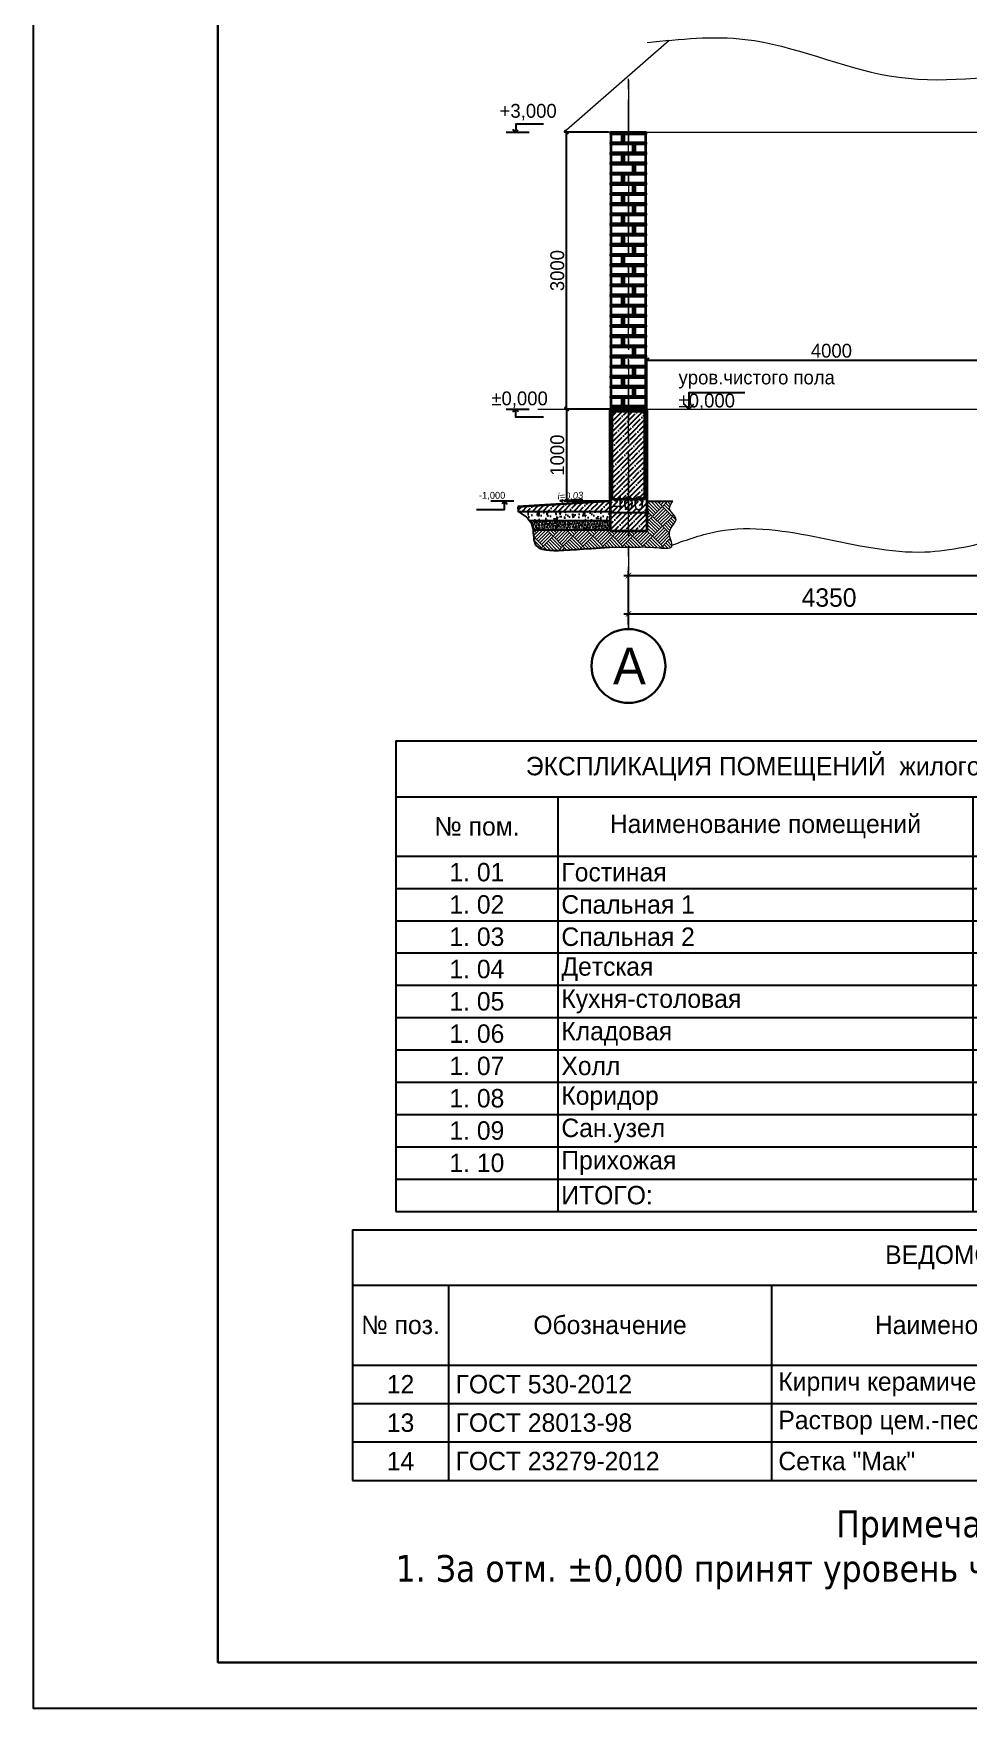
# Model space of a CAD drawing. Header units: millimetres. Extents: x -34189 to 187811, y -74450 to -44144.
# Drawn here: x 100811 to 110948, y -73844 to -55694 of the extents above; entities that cross this region are included whole.
import ezdxf

# ---------------------------------------------------------------- set-up
doc = ezdxf.new("R2010")
doc.units = ezdxf.units.MM
doc.linetypes.add('CENTER2', pattern=[1.125, 0.75, -0.125, 0.125, -0.125])
doc.layers.add('ahsap', color=222, linetype='Continuous', lineweight=13)
doc.layers.add('OLCU', color=7, linetype='Continuous', lineweight=13)
for name, color, linetype in [('AKS', 252, 'CENTER2'), ('Надписи', 211, 'Continuous'), ('Штамп', 222, 'Continuous')]:
    doc.layers.add(name, color=color, linetype=linetype)
doc.styles.add('TR', font='tsimplex.shx', dxfattribs={"width": 0.7})
doc.dimstyles.new('ISO-25', dxfattribs={"dimtxt": 100, "dimasz": 2.5, "dimexe": 1.25, "dimexo": 0.625, "dimtad": 1, "dimdec": 0, "dimtxsty": 'Standard', "dimcen": 2.5, "dimadec": 0, "dimazin": 0, "dimtfac": 1, "dimtdec": 0, "dimtmove": 0, "dimatfit": 3, "dimfxl": 0, "dimarcsym": 0})
doc.dimstyles.get("Standard").update_dxf_attribs({"dimtxt": 125, "dimasz": 60, "dimexe": 50, "dimexo": 50, "dimgap": 30, "dimtad": 1, "dimdec": 0, "dimzin": 0, "dimdsep": 46, "dimtxsty": 'TR', "dimblk": 'ARCHTICK', "dimcen": 90, "dimdle": 50, "dimclrt": 256, "dimadec": 0, "dimazin": 0, "dimtfac": 1, "dimtdec": 0, "dimtofl": 0, "dimtmove": 1, "dimatfit": 3, "dimldrblk": 'ARCHTICK', "dimfxl": 0, "dimtolj": 1, "dimtzin": 0, "dimarcsym": 0})
pattern_1 = [(45, (-157147.69, -67404.96), (-56.1266, 56.1266), []), (45, (-157091.56, -67404.96), (-56.1266, 56.1266), [99.21875, -19.84375, 0, -19.84375])]

# ---------------------------------------------------------------- blocks, each defined once
blk = doc.blocks.new('*T204')
at = {"layer": 'ahsap', "color": 0, "linetype": 'ByBlock', "lineweight": -2}
for p, q in [((0, 0), (15185, 0)), ((0, 0), (0, -2717)), ((15185, 0), (15185, -2717)), ((0, -600), (15185, -600)), ((1042, -600), (1042, -2717)), ((4542, -600), (4542, -2717)), ((8642, -600), (8642, -2717)), ((11572, -600), (11572, -2717)), ((8642, -1050), (15185, -1050)), ((10005, -1050), (10005, -2717)), ((12996, -1050), (12996, -2717)), ((0, -1467), (15185, -1467)), ((0, -1883), (15185, -1883)), ((0, -2300), (15185, -2300)), ((0, -2717), (15185, -2717))]:
    blk.add_line(p, q, dxfattribs=at)
at = {"layer": 'ahsap', "color": 0}
for s, insert, char_height, width, attachment_point in [('ВЕДОМОСТЬ МАТЕРИАЛОВ', (7593, -300), 200, 15035.45, 5), ('Вес, кг', (13378, -825), 200, 3463.93, 5), ('кол-во', (10107, -825), 225, 2779.72, 5), ('№ поз.', (521, -1033), 200, 891.79, 5), ('Обозначение', (2792, -1033), 200, 3350, 5), ('Наименование', (6592, -1033), 200, 3950, 5), ('Един.', (9323, -1258), 200, 1212.83, 5), ('Всего', (10788, -1258), 200, 1416.89, 5), ('Един.', (12284, -1258), 200, 1274.39, 5), ('Всего', (14091, -1258), 200, 2039.54, 5), ('12', (521, -1675), 200, 891.79, 5), ('ГОСТ 530-2012', (1117, -1675), 200, 3350, 4), ('Кирпич керамический', (4617, -1675), 200, 3950, 4), ('шт', (9323, -1675), 225, 1212.83, 5), ('34598', (10788, -1675), 225, 1416.89, 5), ('3,3', (12284, -1675), 200, 1274.39, 5), ('114173', (14091, -1675), 200, 2039.54, 5), ('13', (521, -2092), 200, 891.79, 5), ('ГОСТ 28013-98', (1117, -2092), 200, 3350, 4), ('Раствор цем.-песч.стр.', (4617, -2092), 200, 3950, 4), ('м3', (9323, -2092), 200, 1212.83, 5), ('19,34', (10788, -2092), 200, 1416.89, 5), ('1600', (12284, -2092), 200, 1274.39, 5), ('30944', (14091, -2092), 200, 2039.54, 5), ('14', (521, -2508), 200, 891.79, 5), ('ГОСТ 23279-2012', (1117, -2508), 200, 3350, 4), ('Сетка "Мак"', (4617, -2508), 200, 3950, 4), ('м2', (9323, -2508), 200, 1212.83, 5), ('310', (10788, -2508), 200, 1416.89, 5), ('2,019', (12284, -2508), 200, 1274.39, 5), ('626', (14091, -2508), 200, 2039.54, 5)]:
    blk.add_mtext(s, dxfattribs=dict(at, insert=insert, char_height=char_height, width=width, attachment_point=attachment_point))
blk = doc.blocks.new('*T255')
at = {"layer": 'ahsap', "color": 0, "linetype": 'ByBlock', "lineweight": -2}
for p, q in [((0, 0), (8557, 0)), ((0, 0), (0, -5100)), ((8557, 0), (8557, -5100)), ((0, -608), (8557, -608)), ((1757, -608), (1757, -5100)), ((6257, -608), (6257, -5100)), ((0, -1250), (8557, -1250)), ((0, -1600), (8557, -1600)), ((0, -1950), (8557, -1950)), ((0, -2300), (8557, -2300)), ((0, -2650), (8557, -2650)), ((0, -3000), (8557, -3000)), ((0, -3350), (8557, -3350)), ((0, -3700), (8557, -3700)), ((0, -4050), (8557, -4050)), ((0, -4400), (8557, -4400)), ((0, -4750), (8557, -4750)), ((0, -5100), (8557, -5100))]:
    blk.add_line(p, q, dxfattribs=at)
at = {"layer": 'ahsap', "color": 0, "char_height": 200}
for s, insert, width, attachment_point in [('ЭКСПЛИКАЦИЯ ПОМЕЩЕНИЙ  жилого этажа', (4279, -304), 8482.39, 5), ('Полезная площадь, м{\\fISOCPEUR|b0|i0|c204|p34;²}', (7407, -929), 2225, 5), ('{\\fArial|b0|i0|c204|p34;№} пом.', (879, -929), 1682.39, 5), ('Наименование помещений', (4007, -929), 4425, 5), ('1. 01', (879, -1425), 1682.39, 5), ('Гостиная', (1795, -1425), 4425, 4), ('32,0', (7407, -1425), 2225, 5), ('1. 02', (879, -1775), 1682.39, 5), ('Спальная 1', (1795, -1775), 4425, 4), ('9,9', (7407, -1775), 2225, 5), ('1. 03', (879, -2125), 1682.39, 5), ('Спальная 2', (1795, -2125), 4425, 4), ('9,9', (7407, -2125), 2225, 5), ('Детская', (1795, -2475), 4425, 4), ('17,2', (7407, -2475), 2225, 5), ('1. 04', (879, -2475), 1682.39, 5), ('1. 05', (879, -2825), 1682.39, 5), ('Кухня-столовая', (1795, -2825), 4425, 4), ('20,4', (7407, -2825), 2225, 5), ('1. 06', (879, -3175), 1682.39, 5), ('Кладовая', (1795, -3175), 4425, 4), ('8,4', (7407, -3175), 2225, 5), ('1. 07', (879, -3525), 1682.39, 5), ('Холл', (1795, -3525), 4425, 4), ('27,6', (7407, -3525), 2225, 5), ('1. 08', (879, -3875), 1682.39, 5), ('Коридор', (1795, -3875), 4425, 4), ('11,2', (7407, -3875), 2225, 5), ('1. 09', (879, -4225), 1682.39, 5), ('Сан.узел', (1795, -4225), 4425, 4), ('8,0', (7407, -4225), 2225, 5), ('1. 10', (879, -4575), 1682.39, 5), ('Прихожая', (1795, -4575), 4425, 4), ('5,2', (7407, -4575), 2225, 5), ('ИТОГО:', (1795, -4925), 4425, 4), ('149,8', (7407, -4925), 2225, 5)]:
    blk.add_mtext(s, dxfattribs=dict(at, insert=insert, width=width, attachment_point=attachment_point))
blk = doc.blocks.new('_ArchTick')
at = {"color": 0, "linetype": 'ByBlock', "const_width": 0.15}
blk.add_lwpolyline([(-0.5, -0.5), (0.5, 0.5)], dxfattribs=at)
blk = doc.blocks.new('*D377')
at = {"layer": 'DEFPOINTS', "color": 0}
for p in [(118861, -61568), (107261, -62148), (118861, -62148)]:
    blk.add_point(p, dxfattribs=at)
at = {"layer": 'OLCU', "color": 0, "lineweight": -2}
for p, q in [((107261, -62098), (107261, -61518)), ((118861, -62098), (118861, -61518)), ((107211, -61568), (118911, -61568))]:
    blk.add_line(p, q, dxfattribs=at)
at = {"layer": 'OLCU', "color": 0, "lineweight": -2, "xscale": 60, "yscale": 60, "zscale": 60, "rotation": 180}
blk.add_blockref('_ArchTick', (107261, -61568), dxfattribs=at)
at = {"layer": 'OLCU', "color": 0, "lineweight": -2, "xscale": 60, "yscale": 60, "zscale": 60}
blk.add_blockref('_ArchTick', (118861, -61568), dxfattribs=at)
at = {"layer": 'OLCU', "insert": (113061, -61393), "char_height": 200, "attachment_point": 5}
blk.add_mtext('\\A1;11600', dxfattribs=at)
blk = doc.blocks.new('*D378')
at = {"layer": 'DEFPOINTS', "color": 0}
for p in [(111611, -61982), (107261, -62098), (111611, -62132)]:
    blk.add_point(p, dxfattribs=at)
at = {"layer": 'OLCU', "color": 0, "lineweight": -2}
for p, q in [((107211, -61982), (111661, -61982)), ((107261, -62048), (107261, -61932)), ((111611, -62082), (111611, -61932))]:
    blk.add_line(p, q, dxfattribs=at)
at = {"layer": 'OLCU', "color": 0, "lineweight": -2, "xscale": 60, "yscale": 60, "zscale": 60, "rotation": 180}
blk.add_blockref('_ArchTick', (107261, -61982), dxfattribs=at)
at = {"layer": 'OLCU', "color": 0, "lineweight": -2, "xscale": 60, "yscale": 60, "zscale": 60}
blk.add_blockref('_ArchTick', (111611, -61982), dxfattribs=at)
at = {"layer": 'OLCU', "insert": (109436, -61807), "char_height": 200, "attachment_point": 5}
blk.add_mtext('\\A1;4350', dxfattribs=at)
blk = doc.blocks.new('_Oblique')
at = {"color": 0, "linetype": 'ByBlock', "lineweight": -2}
blk.add_line((-0.5, -0.5), (0.5, 0.5), dxfattribs=at)
blk = doc.blocks.new('*D381')
at = {"layer": 'ahsap', "color": 0, "lineweight": -2}
for p, q in [((107061, -60768), (107061, -60910)), ((107461, -60768), (107461, -60910)), ((107061, -60885), (107461, -60885))]:
    blk.add_line(p, q, dxfattribs=at)
at = {"layer": 'DEFPOINTS', "color": 0}
for p in [(107061, -60763), (107461, -60763), (107461, -60885)]:
    blk.add_point(p, dxfattribs=at)
at = {"layer": 'ahsap', "color": 0, "lineweight": -2, "xscale": 40, "yscale": 40, "zscale": 40, "rotation": 180}
blk.add_blockref('_Oblique', (107061, -60885), dxfattribs=at)
at = {"layer": 'ahsap', "color": 0, "lineweight": -2, "xscale": 40, "yscale": 40, "zscale": 40}
blk.add_blockref('_Oblique', (107461, -60885), dxfattribs=at)
at = {"layer": 'ahsap', "color": 0, "insert": (107261, -60785), "char_height": 150, "attachment_point": 5}
blk.add_mtext('400', dxfattribs=at)
blk = doc.blocks.new('*D382')
at = {"layer": 'ahsap', "color": 0, "lineweight": -2}
for p, q in [((107056, -59763), (106565, -59763)), ((106590, -59763), (106590, -60763)), ((107056, -60763), (106565, -60763))]:
    blk.add_line(p, q, dxfattribs=at)
at = {"layer": 'DEFPOINTS', "color": 0}
for p in [(107061, -59763), (106590, -60763), (107061, -60763)]:
    blk.add_point(p, dxfattribs=at)
at = {"layer": 'ahsap', "color": 0, "lineweight": -2, "xscale": 40, "yscale": 40, "zscale": 40}
for p, rotation in [((106590, -59763), 90), ((106590, -60763), 270)]:
    blk.add_blockref('_Oblique', p, dxfattribs=dict(at, rotation=rotation))
at = {"layer": 'ahsap', "color": 0, "insert": (106490, -60263), "char_height": 150, "attachment_point": 5, "rotation": 90}
blk.add_mtext('1000', dxfattribs=at)
blk = doc.blocks.new('*D383')
at = {"layer": 'ahsap', "color": 0, "lineweight": -2}
for p, q in [((107046, -56763), (106565, -56763)), ((106590, -59763), (106590, -56763)), ((107056, -59763), (106565, -59763))]:
    blk.add_line(p, q, dxfattribs=at)
at = {"layer": 'DEFPOINTS', "color": 0}
for p in [(106590, -56763), (107051, -56763), (107061, -59763)]:
    blk.add_point(p, dxfattribs=at)
at = {"layer": 'ahsap', "color": 0, "lineweight": -2, "xscale": 40, "yscale": 40, "zscale": 40}
for p, rotation in [((106590, -56763), 90), ((106590, -59763), 270)]:
    blk.add_blockref('_Oblique', p, dxfattribs=dict(at, rotation=rotation))
at = {"layer": 'ahsap', "color": 0, "insert": (106490, -58263), "char_height": 150, "attachment_point": 5, "rotation": 90}
blk.add_mtext('3000', dxfattribs=at)
blk = doc.blocks.new('*D402')
at = {"layer": 'ahsap', "color": 0, "lineweight": -2}
for p, q in [((107461, -59758), (107461, -59207)), ((107461, -59232), (111461, -59232)), ((111461, -59758), (111461, -59207))]:
    blk.add_line(p, q, dxfattribs=at)
at = {"layer": 'DEFPOINTS', "color": 0}
for p in [(111461, -59232), (107461, -59763), (111461, -59763)]:
    blk.add_point(p, dxfattribs=at)
at = {"layer": 'ahsap', "color": 0, "lineweight": -2, "xscale": 40, "yscale": 40, "zscale": 40, "rotation": 180}
blk.add_blockref('_Oblique', (107461, -59232), dxfattribs=at)
at = {"layer": 'ahsap', "color": 0, "lineweight": -2, "xscale": 40, "yscale": 40, "zscale": 40}
blk.add_blockref('_Oblique', (111461, -59232), dxfattribs=at)
at = {"layer": 'ahsap', "color": 0, "insert": (109461, -59132), "char_height": 150, "attachment_point": 5}
blk.add_mtext('4000', dxfattribs=at)

msp = doc.modelspace()

# ---------------------------------------------------------------- hatches: boundary and pattern name
h = msp.add_hatch()
h.set_pattern_fill('ANSI35', color=256, scale=12.5)
h.set_pattern_definition(pattern_1)
h.paths.add_polyline_path([(107061.1, -60763.2), (107261.1, -60763.2), (107261.1, -59763.2), (107061.1, -59763.2)])
h = msp.add_hatch()
h.set_pattern_fill('ANSI35', color=256, scale=12.5)
h.set_pattern_definition(pattern_1)
h.paths.add_polyline_path([(107261.1, -60763.2), (107461.1, -60763.2), (107461.1, -59763.2), (107261.1, -59763.2)])
h = msp.add_hatch()
h.set_pattern_fill('ANSI35', color=256, scale=12.5)
h.set_pattern_definition(pattern_1)
h.paths.add_polyline_path([(107061.1, -60872.7), (107061.1, -60763.2), (106062.9, -60822.8), (106065.9, -60872.7)])
h = msp.add_hatch()
h.set_pattern_fill('ANSI35', color=256, scale=12.5)
h.set_pattern_definition([(45, (75192.23, -36140.65), (-56.1266, 56.1266), []), (45, (75248.35, -36140.65), (-56.1266, 56.1266), [99.21875, -19.84375, 0, -19.84375])])
h.paths.add_polyline_path([(107461.1, -60763.2), (107261.1, -60763.2), (107061.1, -60763.2), (107061.1, -61084.9), (107461.1, -61084.9)])
h.paths.add_polyline_path([(107172.6, -60875.6), (107349.7, -60875.6), (107349.7, -60781.8), (107172.6, -60781.8)], flags=24)
h = msp.add_hatch()
h.set_pattern_fill('AR-CONC', color=256, scale=0.75)
h.set_pattern_definition([(50, (-157147.69, -68706.16), (136.6385, -11.954314), [14.2875, -157.1625]), (355, (-157147.69, -68706.16), (-26.432566, 143.292634), [11.43, -125.73044]), (100.451445, (-157136.3, -68707.15), (110.205935, 131.338314), [12.14251, -133.56768]), (46.1842, (-157147.69, -68668.06), (203.30928, -31.53175), [21.43125, -235.74375]), (96.63556, (-157130.75, -68670.68), (178.0531, 185.5696), [18.21377, -200.3517]), (351.18415, (-157147.7, -68668.06), (178.0531, 185.5696), [17.14498, -188.5948]), (21, (-157128.64, -68677.58), (113.710793, -76.6989), [14.2875, -157.1625]), (326, (-157128.64, -68677.58), (46.35152, 138.140975), [11.43, -125.73]), (71.451445, (-157119.16, -68683.97), (160.062314, 61.442077), [12.14251, -133.56745]), (37.5, (-157147.69, -68706.156), (2.316452, 63.416279), [0, -124.206, 0, -127.635, 0, -126.20625]), (7.5, (-157147.69, -68706.156), (50.114747, 75.135431), [0, -72.771, 0, -121.3485, 0, -48.10125]), (327.5, (-157190.17, -68706.156), (101.692946, -4.296558), [0, -47.625, 0, -148.59, 0, -197.1675]), (317.5, (-157209.22, -68706.16), (111.096886, 19.069868), [0, -61.9125, 0, -98.679, 0, -140.0175])])
edge = h.paths.add_edge_path()
edge.add_line((107061.1, -60972.7), (107061.1, -60872.7))
edge.add_line((107061.1, -60872.7), (106157.9, -60872.7))
edge.add_line((106157.9, -60872.7), (106181.1, -60959.2))
edge.add_spline(control_points=[(106181.1, -60959.2), (106185, -60963.6), (106188.6, -60968.1), (106192.1, -60972.7)], knot_values=[278.9064569, 278.9064569, 278.9064569, 278.9064569, 314.7778549, 314.7778549, 314.7778549, 314.7778549], degree=3, periodic=0)
edge.add_line((106192.6, -60972.7), (107061.1, -60972.7))
h = msp.add_hatch()
h.set_pattern_fill('AR-SAND', color=256, scale=0.5)
h.set_pattern_definition([(37.5, (-157147.69, -68706.156), (-0.8000156, 24.4706619), [0, -19.304, 0, -21.59, 0, -20.6375]), (7.5, (-157147.69, -68706.156), (22.476164, 35.841255), [0, -10.414, 0, -17.399, 0, -6.6675]), (327.5, (-157163.312, -68706.156), (39.5496185, 0.0718592), [0, -6.35, 0, -22.86, 0, -29.845]), (317.5, (-157163.31, -68706.156), (38.1778226, 11.146466), [0, -3.175, 0, -14.986, 0, -17.145])])
edge = h.paths.add_edge_path()
edge.add_line((107061.1, -61072.7), (107061.1, -60972.7))
edge.add_line((107061.1, -60972.7), (106192.1, -60972.7))
edge.add_spline(control_points=[(106192.1, -60972.7), (106199.7, -60983.1), (106217.1, -61012.9), (106224, -61049.3), (106226.7, -61072.7)], knot_values=[314.7778549, 314.7778549, 314.7778549, 314.7778549, 394.6967098, 529.195083, 529.195083, 529.195083, 529.195083], degree=3, periodic=0)
edge.add_line((106226.7, -61072.7), (107061.1, -61072.7))
at = {"layer": 'ahsap'}
h = msp.add_hatch(dxfattribs=at)
h.set_pattern_fill('PLASTI', color=0, scale=2.5, angle=45)
h.set_pattern_definition([(45, (29934.213, -14575.868), (-11.2253202, 11.2253202), []), (45, (29932.81, -14574.465), (-11.2253202, 11.2253202), []), (45, (29931.407, -14573.062), (-11.2253202, 11.2253202), []), (45, (29927.197, -14568.852), (-11.2253202, 11.2253202), [])])
h.paths.add_polyline_path([(107286.1, -59753.2), (107086.1, -59753.2), (107061.1, -59753.2), (107061.1, -59763.2), (107286.1, -59763.2)])
h.paths.add_polyline_path([(107461.1, -59763.2), (107461.1, -59753.2), (107286.1, -59753.2), (107286.1, -59763.2)])
h = msp.add_hatch(dxfattribs=at)
h.set_pattern_fill('AR-PARQ1', color=0, scale=0.5, angle=45)
h.set_pattern_definition([(135, (75192.23, -36140.65), (-215.52615, 1e-14), [152.4, -152.4]), (135, (75210.19, -36122.69), (-215.52615, 1e-14), [152.4, -152.4]), (135, (75228.15, -36104.73), (-215.52615, 1e-14), [152.4, -152.4]), (135, (75246.11, -36086.77), (-215.52615, 1e-14), [152.4, -152.4]), (135, (75264.07, -36068.81), (-215.52615, 1e-14), [152.4, -152.4]), (135, (75282.03, -36050.85), (-215.52615, 1e-14), [152.4, -152.4]), (135, (75299.99, -36032.89), (-215.52615, 1e-14), [152.4, -152.4]), (45, (75084.46, -36032.89), (215.52615, -1e-14), [152.4, -152.4]), (45, (75066.5, -36014.93), (215.52615, -1e-14), [152.4, -152.4]), (45, (75048.54, -35996.97), (215.52615, -1e-14), [152.4, -152.4]), (45, (75030.58, -35979), (215.52615, -1e-14), [152.4, -152.4]), (45, (75012.62, -35961.05), (215.52615, -1e-14), [152.4, -152.4]), (45, (74994.66, -35943.09), (215.52615, -1e-14), [152.4, -152.4]), (45, (74976.7, -35925.13), (215.52615, -1e-14), [152.4, -152.4])])
edge = h.paths.add_edge_path()
edge.add_spline(control_points=[(107057.2, -61258.7), (107155.4, -61259.2), (107331.5, -61260.2), (107521.8, -61254.7), (107795.9, -61293.1), (107645.9, -61078.4), (107836.4, -60958), (107678.8, -60860.9), (107717.8, -60795), (107742.4, -60763.2)], knot_values=[0, 0, 0, 0, 569.1120593, 1020.7502575, 1348.1174851, 1670.2242916, 1994.0201107, 2219.2265079, 2422.8342934, 2422.8342934, 2422.8342934, 2422.8342934], degree=3, periodic=0)
edge.add_line((107742.4, -60763.2), (107461.1, -60763.2))
edge.add_line((107461.1, -60763.2), (107461.1, -61084.9))
edge.add_line((107461.1, -61084.9), (107061.1, -61084.9))
edge.add_line((107061.1, -61084.9), (107061.1, -61072.7))
edge.add_line((107061.1, -61072.7), (106226.7, -61072.7))
edge.add_spline(control_points=[(106226.7, -61072.7), (106231.9, -61118), (106227.2, -61347.3), (106490.4, -61297.1), (107057.2, -61258.7)], knot_values=[529.195083, 529.195083, 529.195083, 529.195083, 789.1764146, 1782.3780823, 1782.3780823, 1782.3780823, 1782.3780823], degree=3, periodic=0)

# ---------------------------------------------------------------- linework, layer by layer
for p, q in [((105934.5, -56763.2), (106184.5, -56763.2)), ((105934.5, -59762.8), (106184.5, -59762.8)), ((106019.8, -60763.2), (105769.8, -60763.2)), ((107094.6, -60729.7), (107094.6, -60746.2)), ((107461.1, -60763.2), (107742.4, -60763.2)), ((106192.1, -60972.7), (107061.1, -60972.7)), ((106226.7, -61072.7), (107061.1, -61072.7))]:
    msp.add_line(p, q)
at = {"lineweight": 35}
msp.add_line((107061.1, -60763.2), (107061.1, -61084.9), dxfattribs=at)
for points in [[(106341.1, -56675.7), (106038.6, -56675.7), (106038.6, -56763.2), (106012.1, -56736.6), (106038.6, -56763.2), (106065.2, -56736.6)], [(108522, -59588.2), (107917, -59588.2), (107917, -59763.2), (107864, -59710.1), (107917, -59763.2), (107970, -59710.1)], [(106341.1, -59850.3), (106038.6, -59850.3), (106038.6, -59762.8), (106012.1, -59789.4), (106038.6, -59762.8), (106065.2, -59789.4)], [(107081.6, -60729.7), (107081.6, -59796.7)], [(107087.6, -60729.7), (107087.6, -59796.7)], [(107094.6, -59783.7), (107427.6, -59783.6)], [(107094.6, -59789.7), (107427.6, -59789.6)], [(107434.6, -60729.7), (107434.6, -59796.7)], [(107440.6, -60729.7), (107440.6, -59796.7)], [(105613.2, -60850.6), (105915.7, -60850.7), (105915.7, -60763.2), (105942.2, -60789.7), (105915.7, -60763.2), (105889.1, -60789.7)], [(106062.9, -60822.8), (106065.9, -60872.7), (107061.1, -60872.7), (107061.1, -60763.2)], [(106766.4, -60744.5), (106519, -60759.3), (106548.4, -60751.4), (106519, -60759.3), (106549.5, -60763.4)], [(107094.6, -60736.7), (107427.6, -60736.7)], [(107094.6, -60742.7), (107427.6, -60742.7)]]:
    msp.add_lwpolyline(points)
for points in [[(107061.1, -60762.9), (107061.1, -59763.2), (107461.1, -59763.2), (107461.1, -60763.2)], [(107061.1, -60763.2), (106062.9, -60822.8)], [(107461.1, -60763.2), (107461.1, -61084.9), (107061.1, -61084.9)]]:
    msp.add_lwpolyline(points, dxfattribs=at)
for centre in [(107094.6, -59796.7), (107427.6, -59796.7), (107094.6, -60729.7), (107427.6, -60729.7)]:
    msp.add_circle(centre, 7, dxfattribs=at)
at = {"lineweight": 30}
msp.add_circle((107261.1, -62547.6), 400, dxfattribs=at)
for centre, start, end in [((107094.6, -59796.7), 90, 180), ((107427.6, -59796.7), 0, 90), ((107094.6, -60729.7), 180, 270), ((107427.6, -60729.7), 270, 0)]:
    msp.add_arc(centre, 13, start, end)
msp.add_open_spline([(106065.9, -60872.7), (106126.1, -60909.8), (106246.6, -60983.9), (106198.9, -61352.7), (106490.4, -61297.1), (107057.2, -61258.7)], degree=3, knots=[0, 0, 0, 0, 394.6967098, 789.1764146, 1782.3780823, 1782.3780823, 1782.3780823, 1782.3780823])
at = {"layer": 'ahsap', "color": 0}
for p, q in [((107061, -56763.2), (107461, -56763.2)), ((106277.3, -59762.8), (107021.5, -59763.2)), ((107061.1, -59763.2), (107461.1, -59763.2)), ((107261.1, -59763.2), (118861.1, -59763.2))]:
    msp.add_line(p, q, dxfattribs=at)
for points in [[(107261, -56763.2), (106561, -56763.2), (107704, -55767.4)], [(107261.1, -56763.2), (118861.1, -56763.2)], [(107061.1, -59763.2), (107461.1, -59763.2), (107461.1, -59753.2), (107061.1, -59753.2), (107061.1, -59763.2), (107461.1, -59763.2)], [(107094.6, -59817.7), (107094.6, -59803.7)]]:
    msp.add_lwpolyline(points, dxfattribs=at)
at = {"layer": 'ahsap', "color": 30, "lineweight": 35}
for points in [[(107451.1, -56783.2), (107071.1, -56783.2), (107071.1, -56763.2), (107451.1, -56763.2), (107451.1, -56783.2)], [(107191.1, -56873.2), (107191.1, -56783.2), (107071.1, -56783.2), (107071.1, -56873.2), (107191.1, -56873.2)], [(107251.1, -56873.2), (107451.1, -56873.2), (107451.1, -56783.2), (107211.1, -56783.2), (107211.1, -56873.2), (107251.1, -56873.2)], [(107451.1, -56893.2), (107071.1, -56893.2), (107071.1, -56873.2), (107451.1, -56873.2), (107451.1, -56893.2)], [(107111.1, -56983.2), (107311.1, -56983.2), (107311.1, -56893.2), (107071.1, -56893.2), (107071.1, -56983.2), (107111.1, -56983.2)], [(107451.1, -57003.2), (107071.1, -57003.2), (107071.1, -56983.2), (107451.1, -56983.2), (107451.1, -57003.2)], [(107451.1, -56983.2), (107451.1, -56893.2), (107331.1, -56893.2), (107331.1, -56983.2), (107451.1, -56983.2)], [(107191.1, -57093.2), (107191.1, -57003.2), (107071.1, -57003.2), (107071.1, -57093.2), (107191.1, -57093.2)], [(107451.1, -57113.2), (107071.1, -57113.2), (107071.1, -57093.2), (107451.1, -57093.2), (107451.1, -57113.2)], [(107111.1, -57203.2), (107311.1, -57203.2), (107311.1, -57113.2), (107071.1, -57113.2), (107071.1, -57203.2), (107111.1, -57203.2)], [(107251.1, -57093.2), (107451.1, -57093.2), (107451.1, -57003.2), (107211.1, -57003.2), (107211.1, -57093.2), (107251.1, -57093.2)], [(107451.1, -57203.2), (107451.1, -57113.2), (107331.1, -57113.2), (107331.1, -57203.2), (107451.1, -57203.2)], [(107451.1, -57223.2), (107071.1, -57223.2), (107071.1, -57203.2), (107451.1, -57203.2), (107451.1, -57223.2)], [(107191.1, -57313.2), (107191.1, -57223.2), (107071.1, -57223.2), (107071.1, -57313.2), (107191.1, -57313.2)], [(107451.1, -57333.2), (107071.1, -57333.2), (107071.1, -57313.2), (107451.1, -57313.2), (107451.1, -57333.2)], [(107111.1, -57423.2), (107311.1, -57423.2), (107311.1, -57333.2), (107071.1, -57333.2), (107071.1, -57423.2), (107111.1, -57423.2)], [(107251.1, -57313.2), (107451.1, -57313.2), (107451.1, -57223.2), (107211.1, -57223.2), (107211.1, -57313.2), (107251.1, -57313.2)], [(107451.1, -57423.2), (107451.1, -57333.2), (107331.1, -57333.2), (107331.1, -57423.2), (107451.1, -57423.2)], [(107451.1, -57443.2), (107071.1, -57443.2), (107071.1, -57423.2), (107451.1, -57423.2), (107451.1, -57443.2)], [(107191.1, -57533.2), (107191.1, -57443.2), (107071.1, -57443.2), (107071.1, -57533.2), (107191.1, -57533.2)], [(107451.1, -57553.2), (107071.1, -57553.2), (107071.1, -57533.2), (107451.1, -57533.2), (107451.1, -57553.2)], [(107251.1, -57533.2), (107451.1, -57533.2), (107451.1, -57443.2), (107211.1, -57443.2), (107211.1, -57533.2), (107251.1, -57533.2)], [(107111.1, -57643.2), (107311.1, -57643.2), (107311.1, -57553.2), (107071.1, -57553.2), (107071.1, -57643.2), (107111.1, -57643.2)], [(107451.1, -57663.2), (107071.1, -57663.2), (107071.1, -57643.2), (107451.1, -57643.2), (107451.1, -57663.2)], [(107191.1, -57753.2), (107191.1, -57663.2), (107071.1, -57663.2), (107071.1, -57753.2), (107191.1, -57753.2)], [(107251.1, -57753.2), (107451.1, -57753.2), (107451.1, -57663.2), (107211.1, -57663.2), (107211.1, -57753.2), (107251.1, -57753.2)], [(107451.1, -57643.2), (107451.1, -57553.2), (107331.1, -57553.2), (107331.1, -57643.2), (107451.1, -57643.2)], [(107451.1, -57773.2), (107071.1, -57773.2), (107071.1, -57753.2), (107451.1, -57753.2), (107451.1, -57773.2)], [(107111.1, -57863.2), (107311.1, -57863.2), (107311.1, -57773.2), (107071.1, -57773.2), (107071.1, -57863.2), (107111.1, -57863.2)], [(107451.1, -57883.2), (107071.1, -57883.2), (107071.1, -57863.2), (107451.1, -57863.2), (107451.1, -57883.2)], [(107191.1, -57973.2), (107191.1, -57883.2), (107071.1, -57883.2), (107071.1, -57973.2), (107191.1, -57973.2)], [(107251.1, -57973.2), (107451.1, -57973.2), (107451.1, -57883.2), (107211.1, -57883.2), (107211.1, -57973.2), (107251.1, -57973.2)], [(107451.1, -57863.2), (107451.1, -57773.2), (107331.1, -57773.2), (107331.1, -57863.2), (107451.1, -57863.2)], [(107451.1, -57993.2), (107071.1, -57993.2), (107071.1, -57973.2), (107451.1, -57973.2), (107451.1, -57993.2)], [(107111.1, -58083.2), (107311.1, -58083.2), (107311.1, -57993.2), (107071.1, -57993.2), (107071.1, -58083.2), (107111.1, -58083.2)], [(107451.1, -58083.2), (107451.1, -57993.2), (107331.1, -57993.2), (107331.1, -58083.2), (107451.1, -58083.2)], [(107451.1, -58103.2), (107071.1, -58103.2), (107071.1, -58083.2), (107451.1, -58083.2), (107451.1, -58103.2)], [(107191.1, -58193.2), (107191.1, -58103.2), (107071.1, -58103.2), (107071.1, -58193.2), (107191.1, -58193.2)], [(107451.1, -58213.2), (107071.1, -58213.2), (107071.1, -58193.2), (107451.1, -58193.2), (107451.1, -58213.2)], [(107111.1, -58303.2), (107311.1, -58303.2), (107311.1, -58213.2), (107071.1, -58213.2), (107071.1, -58303.2), (107111.1, -58303.2)], [(107251.1, -58193.2), (107451.1, -58193.2), (107451.1, -58103.2), (107211.1, -58103.2), (107211.1, -58193.2), (107251.1, -58193.2)], [(107451.1, -58303.2), (107451.1, -58213.2), (107331.1, -58213.2), (107331.1, -58303.2), (107451.1, -58303.2)], [(107451.1, -58323.2), (107071.1, -58323.2), (107071.1, -58303.2), (107451.1, -58303.2), (107451.1, -58323.2)], [(107191.1, -58413.2), (107191.1, -58323.2), (107071.1, -58323.2), (107071.1, -58413.2), (107191.1, -58413.2)], [(107451.1, -58433.2), (107071.1, -58433.2), (107071.1, -58413.2), (107451.1, -58413.2), (107451.1, -58433.2)], [(107111.1, -58523.2), (107311.1, -58523.2), (107311.1, -58433.2), (107071.1, -58433.2), (107071.1, -58523.2), (107111.1, -58523.2)], [(107251.1, -58413.2), (107451.1, -58413.2), (107451.1, -58323.2), (107211.1, -58323.2), (107211.1, -58413.2), (107251.1, -58413.2)], [(107451.1, -58523.2), (107451.1, -58433.2), (107331.1, -58433.2), (107331.1, -58523.2), (107451.1, -58523.2)], [(107451.1, -58543.2), (107071.1, -58543.2), (107071.1, -58523.2), (107451.1, -58523.2), (107451.1, -58543.2)], [(107191.1, -58633.2), (107191.1, -58543.2), (107071.1, -58543.2), (107071.1, -58633.2), (107191.1, -58633.2)], [(107251.1, -58633.2), (107451.1, -58633.2), (107451.1, -58543.2), (107211.1, -58543.2), (107211.1, -58633.2), (107251.1, -58633.2)], [(107451.1, -58653.2), (107071.1, -58653.2), (107071.1, -58633.2), (107451.1, -58633.2), (107451.1, -58653.2)], [(107111.1, -58743.2), (107311.1, -58743.2), (107311.1, -58653.2), (107071.1, -58653.2), (107071.1, -58743.2), (107111.1, -58743.2)], [(107451.1, -58763.2), (107071.1, -58763.2), (107071.1, -58743.2), (107451.1, -58743.2), (107451.1, -58763.2)], [(107191.1, -58853.2), (107191.1, -58763.2), (107071.1, -58763.2), (107071.1, -58853.2), (107191.1, -58853.2)], [(107251.1, -58853.2), (107451.1, -58853.2), (107451.1, -58763.2), (107211.1, -58763.2), (107211.1, -58853.2), (107251.1, -58853.2)], [(107451.1, -58743.2), (107451.1, -58653.2), (107331.1, -58653.2), (107331.1, -58743.2), (107451.1, -58743.2)], [(107451.1, -58873.2), (107071.1, -58873.2), (107071.1, -58853.2), (107451.1, -58853.2), (107451.1, -58873.2)], [(107111.1, -58963.2), (107311.1, -58963.2), (107311.1, -58873.2), (107071.1, -58873.2), (107071.1, -58963.2), (107111.1, -58963.2)], [(107451.1, -58983.2), (107071.1, -58983.2), (107071.1, -58963.2), (107451.1, -58963.2), (107451.1, -58983.2)], [(107191.1, -59073.2), (107191.1, -58983.2), (107071.1, -58983.2), (107071.1, -59073.2), (107191.1, -59073.2)], [(107251.1, -59073.2), (107451.1, -59073.2), (107451.1, -58983.2), (107211.1, -58983.2), (107211.1, -59073.2), (107251.1, -59073.2)], [(107451.1, -58963.2), (107451.1, -58873.2), (107331.1, -58873.2), (107331.1, -58963.2), (107451.1, -58963.2)], [(107451.1, -59093.2), (107071.1, -59093.2), (107071.1, -59073.2), (107451.1, -59073.2), (107451.1, -59093.2)], [(107111.1, -59183.2), (107311.1, -59183.2), (107311.1, -59093.2), (107071.1, -59093.2), (107071.1, -59183.2), (107111.1, -59183.2)], [(107451.1, -59183.2), (107451.1, -59093.2), (107331.1, -59093.2), (107331.1, -59183.2), (107451.1, -59183.2)], [(107451.1, -59203.2), (107071.1, -59203.2), (107071.1, -59183.2), (107451.1, -59183.2), (107451.1, -59203.2)], [(107191.1, -59293.2), (107191.1, -59203.2), (107071.1, -59203.2), (107071.1, -59293.2), (107191.1, -59293.2)], [(107451.1, -59313.2), (107071.1, -59313.2), (107071.1, -59293.2), (107451.1, -59293.2), (107451.1, -59313.2)], [(107111.1, -59403.2), (107311.1, -59403.2), (107311.1, -59313.2), (107071.1, -59313.2), (107071.1, -59403.2), (107111.1, -59403.2)], [(107251.1, -59293.2), (107451.1, -59293.2), (107451.1, -59203.2), (107211.1, -59203.2), (107211.1, -59293.2), (107251.1, -59293.2)], [(107451.1, -59403.2), (107451.1, -59313.2), (107331.1, -59313.2), (107331.1, -59403.2), (107451.1, -59403.2)], [(107451.1, -59423.2), (107071.1, -59423.2), (107071.1, -59403.2), (107451.1, -59403.2), (107451.1, -59423.2)], [(107191.1, -59513.2), (107191.1, -59423.2), (107071.1, -59423.2), (107071.1, -59513.2), (107191.1, -59513.2)], [(107451.1, -59533.2), (107071.1, -59533.2), (107071.1, -59513.2), (107451.1, -59513.2), (107451.1, -59533.2)], [(107251.1, -59513.2), (107451.1, -59513.2), (107451.1, -59423.2), (107211.1, -59423.2), (107211.1, -59513.2), (107251.1, -59513.2)], [(107111.1, -59623.2), (107311.1, -59623.2), (107311.1, -59533.2), (107071.1, -59533.2), (107071.1, -59623.2), (107111.1, -59623.2)], [(107451.1, -59643.2), (107071.1, -59643.2), (107071.1, -59623.2), (107451.1, -59623.2), (107451.1, -59643.2)], [(107191.1, -59733.2), (107191.1, -59643.2), (107071.1, -59643.2), (107071.1, -59733.2), (107191.1, -59733.2)], [(107251.1, -59733.2), (107451.1, -59733.2), (107451.1, -59643.2), (107211.1, -59643.2), (107211.1, -59733.2), (107251.1, -59733.2)], [(107451.1, -59623.2), (107451.1, -59533.2), (107331.1, -59533.2), (107331.1, -59623.2), (107451.1, -59623.2)], [(107251.1, -59753.2), (107451.1, -59753.2), (107451.1, -59733.2), (107071.1, -59733.2), (107071.1, -59753.2), (107251.1, -59753.2)]]:
    msp.add_lwpolyline(points, dxfattribs=at)
at = {"layer": 'ahsap', "color": 0}
for points in [[(107464.1, -55791.9), (108527.7, -55757.6), (110088.9, -56151.8), (113458.4, -55901.7), (116960.8, -56481.5), (118729.1, -55847.5)], [(107733.4, -61236.9), (108234.3, -61087.2), (110475.2, -61311.3), (111316.3, -61161.8)]]:
    msp.add_spline(points, degree=3, dxfattribs=at)
msp.add_open_spline([(107057.2, -61258.7), (107155.4, -61259.2), (107331.5, -61260.2), (107521.8, -61254.7), (107795.9, -61293.1), (107645.9, -61078.4), (107836.4, -60958), (107678.8, -60860.9), (107717.8, -60795), (107742.4, -60763.2)], degree=3, knots=[0, 0, 0, 0, 569.1120593, 1020.7502575, 1348.1174851, 1670.2242916, 1994.0201107, 2219.2265079, 2422.8342934, 2422.8342934, 2422.8342934, 2422.8342934], dxfattribs=at)
at = {"layer": 'AKS', "lineweight": 5, "ltscale": 900}
for p, q in [((107261.1, -62147.6), (107261.1, -56153.3)), ((107261.1, -56197.8), (107261.1, -62147.6))]:
    msp.add_line(p, q, dxfattribs=at)
at = {"layer": 'Штамп', "color": 0}
msp.add_lwpolyline([(142811.1, -73843.9), (100811.1, -73843.9), (100811.1, -44143.9), (142811.1, -44143.9)], close=True, dxfattribs=at)
at = {"layer": 'Штамп', "color": 0, "lineweight": 30}
msp.add_lwpolyline([(142311.1, -73343.9), (102811.1, -73343.9), (102811.1, -44643.9), (142311.1, -44643.9)], close=True, dxfattribs=at)

# ---------------------------------------------------------------- block references
for name, p in [('*T255', (104738.8, -63357.3)), ('*T204', (104269.4, -68655.6))]:
    msp.add_blockref(name, p)

# ---------------------------------------------------------------- texts
for s, width, insert, char_height, attachment_point in [('+3,000', 513.322, (105864.1, -56634.9), 150, 7), ('уров.чистого пола\\P%%P0,000', 2741.663, (107803.9, -59773.8), 150, 7), ('{\\W0.224113; }±0,000', 708.617, (105759.1, -59750.5), 150, 7), ('-1,000', 537.192, (105925.7, -60749.4), 75, 9), ('А', 211.974, (107093.4, -62347.6), 400, 1)]:
    msp.add_mtext_dynamic_manual_height_columns(s, width=width, gutter_width=12.5, heights=[0], dxfattribs=dict(insert=insert, char_height=char_height, attachment_point=attachment_point))
at = {"insert": (106768.3, -60659.1), "char_height": 72.5, "attachment_point": 3, "rotation": 3.23735}
msp.add_mtext_dynamic_manual_height_columns('{\\fArial|b0|i1|c204|p34;i=0.03}', width=86.542, gutter_width=12.5, heights=[0], dxfattribs=at)
at = {"layer": 'Надписи', "color": 0, "ltscale": 0.5, "insert": (104737.1, -71697.7), "char_height": 290, "width": 16594.679, "attachment_point": 1}
msp.add_mtext('{\\fTahoma|b0|i0|c204|p32;\\W8.7824;     \\W1;Примечание:\\P1. За отм. ±0,000 принят уровень чистого пола 1-го этажа}', dxfattribs=at)

# ---------------------------------------------------------------- dimensions: what is measured, and where the dimension line sits
at = {"layer": 'ahsap', "color": 0}
dim = msp.add_linear_dim(base=(106590, -56763.2), p1=(107061.1, -59763.2), p2=(107051, -56763.2), angle=90, dimstyle='ISO-25', override={"dimtxt": 150, "dimasz": 40, "dimexe": 25, "dimexo": 5, "dimgap": 25, "dimblk1": 'Oblique', "dimblk2": 'Oblique', "dimsah": 1, "dimfxl": 25}, dxfattribs=at)
dim.commit()
dim.dimension.update_dxf_attribs({"geometry": '*D383', "text_midpoint": (106490, -58263.2)})
dim = msp.add_linear_dim(base=(111461.1, -59231.9), p1=(107461.1, -59763.2), p2=(111461.1, -59763.2), dimstyle='ISO-25', override={"dimtxt": 150, "dimasz": 40, "dimexe": 25, "dimexo": 5, "dimgap": 25, "dimblk1": 'Oblique', "dimblk2": 'Oblique', "dimsah": 1, "dimfxl": 25}, dxfattribs=at)
dim.commit()
dim.dimension.update_dxf_attribs({"geometry": '*D402', "text_midpoint": (109461.1, -59131.9)})
dim = msp.add_linear_dim(base=(106590, -60762.9), p1=(107061.1, -59763.2), p2=(107061.1, -60762.9), angle=90, text='1000', dimstyle='ISO-25', override={"dimtxt": 150, "dimasz": 40, "dimexe": 25, "dimexo": 5, "dimgap": 25, "dimblk1": 'Oblique', "dimblk2": 'Oblique', "dimsah": 1, "dimfxl": 25}, dxfattribs=at)
dim.commit()
dim.dimension.update_dxf_attribs({"geometry": '*D382', "text_midpoint": (106490, -60263.1)})
dim = msp.add_linear_dim(base=(107461.1, -60884.9), p1=(107061.1, -60763.2), p2=(107461.1, -60763.2), text='400', dimstyle='ISO-25', override={"dimtxt": 150, "dimasz": 40, "dimexe": 25, "dimexo": 5, "dimgap": 25, "dimblk1": 'Oblique', "dimblk2": 'Oblique', "dimsah": 1, "dimfxl": 25}, dxfattribs=at)
dim.commit()
dim.dimension.update_dxf_attribs({"geometry": '*D381', "text_midpoint": (107261.1, -60884.9), "dimtype": 160})
at = {"layer": 'OLCU'}
dim = msp.add_linear_dim(base=(118861.1, -61568.2), p1=(107261.1, -62147.6), p2=(118861.1, -62147.6), dimstyle='Standard', override={"dimtxt": 200, "dimgap": 75, "dimtxsty": 'Standard', "dimtofl": 1, "dimtmove": 0}, dxfattribs=at)
dim.commit()
dim.dimension.update_dxf_attribs({"geometry": '*D377', "text_midpoint": (113061.1, -61568.2), "dimtype": 160})
dim = msp.add_linear_dim(base=(111611.1, -61981.8), p1=(107261.1, -62097.6), p2=(111611.1, -62131.6), dimstyle='Standard', override={"dimtxt": 200, "dimgap": 75, "dimtxsty": 'Standard', "dimtofl": 1, "dimtmove": 0}, dxfattribs=at)
dim.commit()
dim.dimension.update_dxf_attribs({"geometry": '*D378', "text_midpoint": (109436.1, -61806.8)})

doc.saveas('drawing.dxf')
